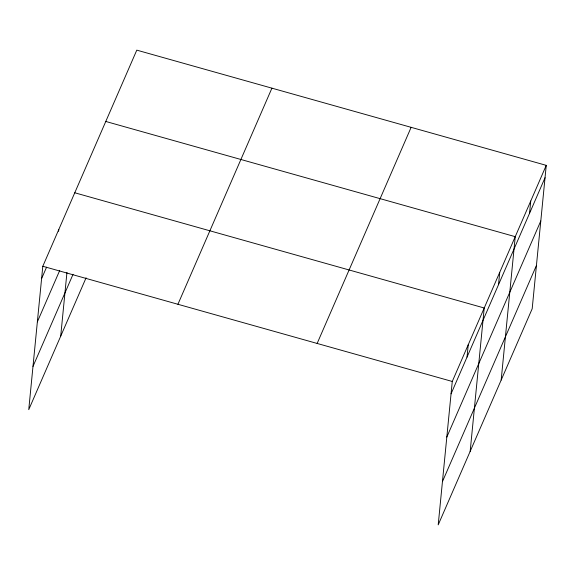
<?xml version="1.0" encoding="UTF-8"?>
<svg xmlns="http://www.w3.org/2000/svg" width="575" height="575" viewBox="0 0 575 575"><rect width="100%" height="100%" fill="white"/><g stroke="black" fill="none" stroke-linecap="round" stroke-linejoin="round"><path stroke-width="0.86" d="M546.25 165.356L452.266 381.469L438.207 524.86L532.191 308.739L546.25 165.356L136.792 50.14L42.809 266.261L28.75 409.644L86.085 277.811M58.614 231.287L58.787 229.518M60.706 336.167L66.952 272.435M467.029 357.097L468.244 344.734M470.163 451.382L484.222 307.992L74.764 192.776M498.518 284.697L499.725 272.334M501.177 380.061L515.236 236.67L105.778 121.462M529.532 213.382L530.739 201.013M41.594 278.623L46.568 267.195M37.361 321.863L59.728 270.423M32.991 366.412L73.054 274.289M177.927 304.276L271.918 88.162M317.141 343.455L411.132 127.334M451.052 393.839L545.035 177.718M446.811 437.079L540.795 220.958M442.441 481.62L536.432 265.506M42.809 266.261L452.266 381.469"/></g></svg>
